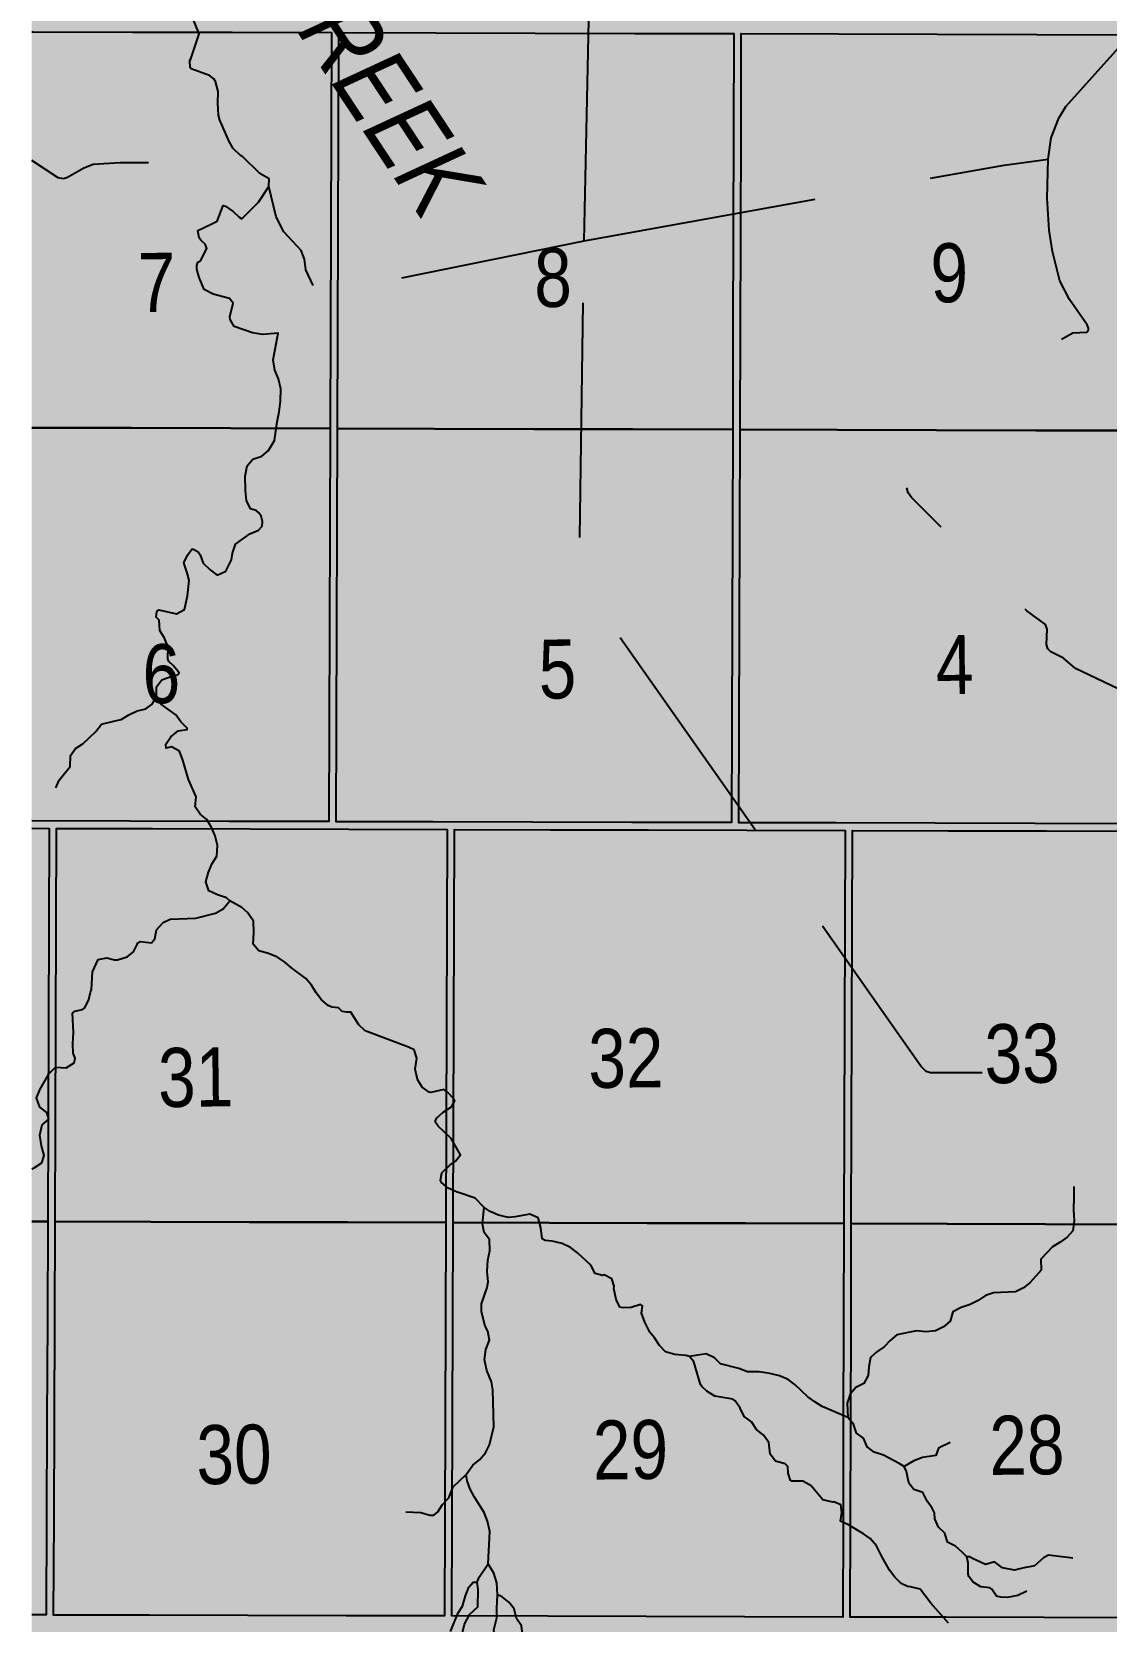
# Model space of a CAD drawing. Extents: x 399452 to 415540, y 6060435 to 6067869.
# Drawn here: x 409587.4 to 409732.7, y 6062978.8 to 6063193.7 of the extents above; entities that cross this region are included whole.
import ezdxf
from ezdxf.enums import TextEntityAlignment as Align

# ---------------------------------------------------------------- set-up
doc = ezdxf.new("R2010")
doc.units = 0
doc.header["$LTSCALE"] = 5
doc.linetypes.add('DASHED2', pattern=[9.524999999999999, 6.35, -3.175])
for name, color, linetype in [('Quarters', 8, 'Continuous'), ('RoadSeg', 57, 'DASHED2'), ('T-WATER', 160, 'Continuous'), ('T-WATER-T', 170, 'Continuous')]:
    doc.layers.add(name, color=color, linetype=linetype)
doc.layers.add('ROUTE-MAP-BACKGROUND-H', color=7, linetype='Continuous', true_color=0xf0ebff)
doc.styles.add('120', font='ARIALN.TTF', dxfattribs={"height": 13})
doc.styles.add('80LS', font='ARIALNI.TTF', dxfattribs={"height": 10})

msp = doc.modelspace()

# ---------------------------------------------------------------- hatches: boundary and pattern name
at = {"layer": 'ROUTE-MAP-BACKGROUND-H'}
h = msp.add_hatch(color=256, dxfattribs=at)
h.dxf.hatch_style = 1
h.paths.add_polyline_path([(410779.9945162105, 6062481.762458166), (410779.9945162102, 6063736.326563223), (409587.4273234793, 6063736.084940349), (409587.4273234796, 6062481.762458166)])

# ---------------------------------------------------------------- linework, layer by layer
at = {"layer": 'Quarters', "flags": 128}
for points in [[(409587.4273234794, 6063193.670782279), (409587.6335989882, 6063193.670229553), (409601.0720276068, 6063193.634221736), (409614.510708278, 6063193.598158419), (409627.9493740498, 6063193.562092429), (409627.9031555536, 6063180.183189366), (409627.8569498135, 6063166.804323525), (409627.8108294896, 6063153.425465023), (409627.7646575926, 6063140.046603254), (409614.3211810201, 6063140.082467419), (409600.8776896215, 6063140.118358885), (409587.4343397598, 6063140.154387956), (409587.4273234794, 6063140.154406743)], [(409587.4273234794, 6063140.154406743), (409587.4343397598, 6063140.154387956), (409600.8776896215, 6063140.118358885), (409614.3211810201, 6063140.082467419), (409627.7646575926, 6063140.046603254), (409627.7185688853, 6063126.667719228), (409627.6724307376, 6063113.288831921), (409627.6247587827, 6063100.100561937), (409627.5770344236, 6063086.912288445), (409614.1310749932, 6063086.940735084), (409600.6851293728, 6063086.969208596), (409587.4273234794, 6063087.004588053)], [(409587.4273234794, 6063086.005669996), (409589.7821916313, 6063085.992068596), (409589.7325289563, 6063072.796386776), (409589.6828164334, 6063059.600708865), (409589.6325004072, 6063046.22190711), (409589.5821327574, 6063032.843102179), (409587.4273234794, 6063032.856835218)], [(409587.4273234794, 6063032.856835218), (409589.5821327574, 6063032.843102179), (409589.5318404879, 6063019.464471179), (409589.4815631302, 6063006.085877375), (409589.4313408994, 6062992.707187363), (409589.3823250516, 6062979.663082387), (409587.4273234794, 6062979.675536057)]]:
    msp.add_lwpolyline(points, dxfattribs=at)
for points in [[(409682.2072400074, 6063139.901206004), (409668.7638941532, 6063139.937116161), (409655.3204980661, 6063139.973020305), (409641.8770536263, 6063140.008922067), (409628.7681254516, 6063140.043929423), (409628.8142957183, 6063153.42282341), (409628.8604185751, 6063166.801684538), (409628.9066547491, 6063180.180586146), (409628.9528756146, 6063193.559458543), (409642.0571231514, 6063193.524279829), (409655.4956906523, 6063193.488205718), (409668.934274137, 6063193.452162198), (409682.372839522, 6063193.416112258), (409682.3314317235, 6063180.037382578), (409682.2900044482, 6063166.65871983), (409682.2486320795, 6063153.279964628)], [(409736.6492998019, 6063139.755912093), (409723.2060843144, 6063139.79180533), (409709.7628196846, 6063139.827692479), (409696.3195077839, 6063139.863573542), (409683.2107158002, 6063139.89853351), (409683.2521061279, 6063153.277290937), (409683.2934466841, 6063166.656015567), (409683.334904491, 6063180.034747491), (409683.3763468652, 6063193.413479698), (409696.4803620146, 6063193.378314566), (409709.9188634651, 6063193.342260074), (409723.3573518374, 6063193.306169557), (409736.7958554045, 6063193.270109611), (409736.7591917929, 6063179.891546945), (409736.722512545, 6063166.512988278), (409736.6859160884, 6063153.134433371)], [(409682.2072400074, 6063139.901206004), (409682.1658988943, 6063126.522454903), (409682.1245403246, 6063113.143737514), (409682.0795352356, 6063099.953868925), (409682.0345115211, 6063086.764030032), (409668.5874094061, 6063086.800620168), (409655.140291525, 6063086.837237483), (409641.6953871336, 6063086.866507009), (409628.5850611037, 6063086.895016356), (409628.6304873835, 6063100.090634543), (409628.6758978423, 6063113.286189931), (409628.7220364264, 6063126.665076181), (409628.7681254516, 6063140.043929423), (409641.8770536263, 6063140.008922067), (409655.3204980661, 6063139.973020305), (409668.7638941532, 6063139.937116161)], [(409736.6492998019, 6063139.755912093), (409736.6074632939, 6063126.377568199), (409736.565640258, 6063112.999257908), (409736.5288155756, 6063099.807464032), (409736.4919726611, 6063086.615703562), (409723.0448657264, 6063086.652332447), (409709.5977440415, 6063086.688962775), (409696.1550135296, 6063086.720012859), (409683.0466298835, 6063086.750294992), (409683.0873435212, 6063099.945743919), (409683.1280432826, 6063113.141130015), (409683.1694044239, 6063126.519846361), (409683.2107158002, 6063139.89853351), (409696.3195077839, 6063139.863573542), (409709.7628196846, 6063139.827692479), (409723.2060843144, 6063139.79180533)], [(409643.4155880638, 6063032.709582086), (409630.1245157694, 6063032.74249627), (409616.8333946294, 6063032.775435188), (409603.5422502505, 6063032.808443355), (409590.5856199552, 6063032.840617772), (409590.6359539002, 6063046.219421753), (409590.6862724935, 6063059.598192728), (409590.7359886694, 6063072.793806581), (409590.7856549572, 6063085.989420655), (409603.7371986646, 6063085.955256788), (409617.0231895918, 6063085.920194717), (409630.3092283002, 6063085.885201355), (409643.5952848237, 6063085.850206321), (409643.5505811928, 6063072.658404679), (409643.5058617737, 6063059.466603269), (409643.460750804, 6063046.088094266)], [(409697.2484579199, 6063032.571266179), (409683.9574886903, 6063032.605425542), (409670.6664717851, 6063032.639580044), (409657.3756039017, 6063032.673706762), (409644.4190525662, 6063032.706994606), (409644.4642138482, 6063046.085542763), (409644.5093253741, 6063059.464054309), (409644.554078685, 6063072.655858302), (409644.5987819323, 6063085.847662498), (409657.5503465962, 6063085.814357171), (409670.8364304755, 6063085.780154898), (409684.1224643189, 6063085.745951235), (409697.4085127122, 6063085.711779276), (409697.3687302329, 6063072.519990197), (409697.3289296555, 6063059.328201213), (409697.2887015532, 6063045.949731695)], [(409751.0813362176, 6063032.432913589), (409737.7903651618, 6063032.467081885), (409724.499379622, 6063032.501248919), (409711.2084456338, 6063032.535381208), (409698.2519283043, 6063032.568679188), (409698.2921725222, 6063045.94715095), (409698.3323990221, 6063059.325619454), (409698.3721992242, 6063072.517407329), (409698.4119834643, 6063085.709199088), (409711.3635163112, 6063085.675886193), (409724.6496321577, 6063085.641710931), (409737.9357010677, 6063085.60750089), (409751.2217170565, 6063085.573319124), (409751.186851505, 6063072.38157319), (409751.1519676934, 6063059.189831045), (409751.1166608925, 6063045.811372158)], [(409643.4155880638, 6063032.709582086), (409643.3705025192, 6063019.331206832), (409643.3254317457, 6063005.952872523), (409643.2803514943, 6062992.574371818), (409643.2364113457, 6062979.530517973), (409629.9402948739, 6062979.563246782), (409616.6438295327, 6062979.59599063), (409603.3476832488, 6062979.628680617), (409590.3858481454, 6062979.660561511), (409590.4348284223, 6062992.704698835), (409590.485017013, 6063006.083391613), (409590.5353272289, 6063019.462021206), (409590.5856199552, 6063032.840617772), (409603.5422502505, 6063032.808443355), (409616.8333946294, 6063032.775435188), (409630.1245157694, 6063032.74249627)], [(409697.2484579199, 6063032.571266179), (409697.2083957995, 6063019.192807789), (409697.1683181653, 6063005.81435343), (409697.1282611314, 6062992.435802978), (409697.0891748309, 6062979.391894665), (409683.7934171981, 6062979.426114927), (409670.4972776207, 6062979.460313087), (409657.2013516183, 6062979.494553971), (409644.2398734082, 6062979.527960781), (409644.2838144103, 6062992.57185058), (409644.3288972016, 6063005.950283536), (409644.3739986935, 6063019.328657329), (409644.4190525662, 6063032.706994606), (409657.3756039017, 6063032.673706762), (409670.6664717851, 6063032.639580044), (409683.9574886903, 6063032.605425542)], [(409751.0813362176, 6063032.432913589), (409751.0462975794, 6063019.054376772), (409751.0112111095, 6063005.675836679), (409750.9761429388, 6062992.297196925), (409750.9419510494, 6062979.253168408), (409737.6460586947, 6062979.287389498), (409724.350083393, 6062979.321639501), (409711.0541877261, 6062979.355925296), (409698.0926427685, 6062979.38933786), (409698.1317256254, 6062992.433282218), (409698.1717853319, 6063005.811801918), (409698.2118635657, 6063019.190255185), (409698.2519283043, 6063032.568679188), (409711.2084456338, 6063032.535381208), (409724.499379622, 6063032.501248919), (409737.7903651618, 6063032.467081885)]]:
    msp.add_lwpolyline(points, close=True, dxfattribs=at)
at = {"layer": 'RoadSeg'}
for p, q in [((409662.1026784202, 6063165.425720179), (409662.7650381206, 6063195.219876398)), ((409637.4540234209, 6063160.40823487), (409662.1026784202, 6063165.425720179))]:
    msp.add_line(p, q, dxfattribs=at)
at = {"layer": 'RoadSeg', "flags": 128}
for points in [[(409724.8548927312, 6063176.44686934), (409725.2927935568, 6063179.317475508), (409726.3342412298, 6063181.968326394), (409727.2654820822, 6063183.552132906), (409737.9253361328, 6063195.458734061), (409740.3735955498, 6063197.072918696)], [(409603.216691052, 6063175.948819304), (409599.3904499892, 6063175.933859868), (409595.734864008, 6063175.722518891), (409594.4475928892, 6063175.229295087), (409592.2455193747, 6063173.951241776), (409591.7162908107, 6063173.806958742), (409591.0149398303, 6063173.925068192), (409587.4273234792, 6063176.254154933)], [(409662.1026784202, 6063165.425720179), (409718.9158728261, 6063175.654756656), (409724.8548927312, 6063176.44686934)], [(409726.6718347964, 6063152.095768404), (409728.2173097607, 6063152.960737616), (409730.0784272141, 6063153.066995715), (409730.3379817244, 6063153.371710581), (409730.3330644118, 6063153.604595592), (409730.156953942, 6063154.066754715), (409727.7550846189, 6063157.476179399), (409726.4365798752, 6063160.009984942), (409725.454151177, 6063163.948603295), (409724.9934545324, 6063166.833581531), (409724.7341824099, 6063171.187048397), (409724.8548927312, 6063176.44686934)], [(409715.9428135015, 6063052.944168322), (409708.9549759275, 6063052.961362145), (409708.3521041411, 6063053.148228202), (409707.6379330343, 6063053.864841668), (409663.3704284944, 6063116.906337366), (409662.6583817987, 6063117.523206513), (409661.3797468381, 6063118.194851307), (409661.1731919175, 6063118.523169543), (409661.0980670867, 6063118.921035944), (409661.394445881, 6063120.62423186), (409661.5274150406, 6063123.754810336), (409662.1026784202, 6063165.425720179)], [(409747.1788646751, 6063100.126995076), (409745.0537443583, 6063099.915336973), (409744.2188747879, 6063100.06380824), (409742.9430183842, 6063100.602202556), (409737.2583374878, 6063103.475705875), (409728.5529558066, 6063107.582503794), (409726.9591816509, 6063108.978989718), (409725.243094563, 6063109.874182334), (409724.8355744501, 6063110.264801877), (409724.6565902476, 6063110.859884645), (409724.7122605206, 6063112.924098862), (409724.4993392435, 6063113.551857035), (409721.9976850795, 6063115.394850739), (409713.1299953194, 6063123.990146022), (409706.3978343357, 6063130.734132669), (409705.9521506332, 6063131.357048539), (409705.7383616475, 6063132.017787892)]]:
    msp.add_lwpolyline(points, dxfattribs=at)
at = {"layer": 'T-WATER', "flags": 128}
for points in [[(409619.4766835021, 6063172.745378285), (409619.5076433522, 6063173.800994329), (409618.2660847448, 6063174.529079425), (409615.9793208338, 6063176.781581827), (409615.6546420762, 6063176.959104561), (409614.6622693364, 6063177.909691324), (409614.1317845454, 6063178.825684255), (409612.8452167632, 6063181.729587773), (409612.6870374882, 6063182.417058711), (409612.6061635419, 6063184.01251102), (409612.6495055994, 6063185.61669396), (409612.290245066, 6063186.924456167), (409612.0648208366, 6063187.323411887), (409611.4643178358, 6063187.757694939), (409608.9945551602, 6063188.649782981), (409608.8316512069, 6063188.832257904), (409608.790321608, 6063189.77300684), (409608.9368920776, 6063190.000828744), (409610.0800098723, 6063193.383403101), (409608.9882303077, 6063196.057583667)], [(409614.1936256559, 6063155.121015144), (409614.6674601837, 6063156.978339996), (409614.148627298, 6063157.608447364), (409611.935368309, 6063158.18050289), (409610.7316607937, 6063158.849753561), (409610.0727441685, 6063160.437646338), (409609.7579631321, 6063161.568067851), (409609.7389820655, 6063162.084856065), (409609.8842547081, 6063162.521683262), (409610.2441425715, 6063162.709404664), (409611.1078172149, 6063164.383864762), (409610.8556486811, 6063164.960245691), (409610.2664182574, 6063165.487312879), (409610.0492604679, 6063165.831090507), (409609.8754653755, 6063166.812459727), (409611.6972301858, 6063167.652509865), (409612.4995244018, 6063168.089461184), (409613.323100525, 6063170.183770156), (409613.6236242564, 6063170.073162643), (409614.651989178, 6063169.367460972), (409615.477432257, 6063168.605230112), (409615.8101837056, 6063168.402074493), (409618.0908421052, 6063170.643578451), (409619.4766835021, 6063172.745378285)], [(409625.4606600406, 6063159.353821532), (409624.4650225389, 6063161.468351807), (409624.3180362643, 6063162.909603244), (409623.8429109345, 6063164.123840914), (409621.5309233777, 6063166.622841723), (409620.4626898301, 6063168.671779934), (409619.4766835021, 6063172.745378285)], [(409616.3453504929, 6063131.644489915), (409616.2622577464, 6063133.595169812), (409616.5377542244, 6063134.985755034), (409617.3095727737, 6063135.878220605), (409618.5478616676, 6063136.31615309), (409619.4566575867, 6063137.075318633), (409620.241493531, 6063138.411838312), (409620.5908753253, 6063140.939035756), (409620.8803832598, 6063142.300222791), (409621.0825340923, 6063143.745557647), (409621.1157861553, 6063145.383069733), (409620.7858389467, 6063146.734317697), (409620.2991320469, 6063147.913043074), (409620.0831991216, 6063149.332158839), (409620.7594294995, 6063152.918855533), (409618.6238589846, 6063152.733911358), (409617.2708649869, 6063152.97999484), (409614.7737773095, 6063153.828482702), (409614.2602204562, 6063154.789721369), (409614.1936256559, 6063155.121015144)], [(409604.2920522162, 6063103.820843752), (409604.2842732173, 6063105.143448565), (409605.0245119728, 6063106.055122325), (409606.2312793836, 6063106.504844005), (409607.1344803562, 6063106.727008381), (409607.3773901951, 6063107.020861266), (409606.6070199442, 6063107.959830811), (409605.9832281102, 6063108.559095787), (409605.8270888791, 6063108.895253014), (409605.8543277921, 6063110.504219476), (409605.3743925397, 6063111.697510397), (409604.7659511744, 6063112.741074003), (409604.6428057344, 6063114.154908934), (409604.2597627602, 6063114.526234551), (409604.3347285717, 6063115.309057507), (409604.6008339218, 6063115.516070669), (409607.0035831432, 6063114.994042379), (409608.0758603147, 6063115.560702033), (409608.507730561, 6063117.407217076), (409608.7024459403, 6063119.475980955), (409608.4533347709, 6063120.519938106), (409607.9909772266, 6063121.905966002), (409608.4720530645, 6063122.915085886), (409609.053042575, 6063123.715732729), (409609.313460744, 6063123.721273332), (409609.9172240091, 6063123.389778418), (409610.2198263333, 6063122.95753384), (409610.6231527101, 6063121.861244637), (409611.5424298136, 6063120.925968918), (409612.5134311705, 6063120.235606549), (409613.6881318945, 6063120.746004855), (409614.4204162686, 6063122.287499059), (409614.5924989812, 6063123.172379208), (409614.9656774129, 6063124.405710408), (409616.8984276918, 6063125.800565874), (409618.0790329461, 6063126.311046846), (409618.6044418736, 6063126.846986736), (409618.620456311, 6063127.450737108), (409618.4304723439, 6063128.181448455), (409618.1277001829, 6063128.647185536), (409617.7747133059, 6063128.944708281), (409617.0116267147, 6063129.190555041), (409616.448238917, 6063130.321356897), (409616.3453504929, 6063131.644489915)], [(409601.654953827, 6063101.857424402), (409601.9197884405, 6063101.923055177), (409602.8506878936, 6063102.153837202), (409603.6863773103, 6063102.785983254), (409604.2920522162, 6063103.820843752)], [(409614.2128199885, 6063076.184373975), (409613.7596868274, 6063076.612196895), (409612.5219847302, 6063077.029903961), (409611.3763782025, 6063077.551964297), (409610.9606876598, 6063078.773835194), (409611.3271512622, 6063080.066250497), (409611.8040090627, 6063081.234068849), (409612.4570249292, 6063082.255318751), (409612.5604825096, 6063083.671611745), (409612.2161852367, 6063084.984375555), (409611.7174380002, 6063086.126594529), (409611.1129358184, 6063087.174103614), (409610.1823111211, 6063087.91794895), (409609.5214309189, 6063088.910229136), (409609.6383213956, 6063090.275620715), (409608.6195730408, 6063092.618698851), (409607.8724646213, 6063095.23105662), (409607.3830572463, 6063096.405431518), (409606.3337020876, 6063097.028103245), (409605.619562861, 6063096.82726382), (409605.5366883084, 6063097.362004436), (409606.2313129565, 6063098.369942655), (409607.2140504618, 6063099.159583277), (409608.4292124293, 6063099.34459422), (409608.4285804527, 6063099.51482954), (409607.6054611044, 6063100.37250454), (409606.9087105944, 6063101.340204597), (409604.9759665813, 6063102.752211925), (409604.2920522162, 6063103.820843752)], [(409590.6824878, 6063091.450158319), (409591.136996963, 6063092.50833745), (409592.6042483335, 6063094.35218111), (409592.6849556512, 6063095.819446844), (409593.3493093992, 6063096.806608813), (409594.317378468, 6063097.397422635), (409596.0989400243, 6063099.100746222), (409596.8447002262, 6063100.091733697), (409598.7249655866, 6063100.512849693), (409599.5237728442, 6063100.691732577), (409600.5653391412, 6063101.356673866), (409601.6000503043, 6063101.843792694), (409601.654953827, 6063101.857424402)], [(409601.5395200138, 6063070.016368114), (409601.6659477688, 6063070.285293487), (409601.7779246155, 6063070.523529589), (409602.0742127857, 6063070.719252517), (409603.6252265977, 6063070.504692423), (409604.0696296659, 6063071.067482933), (409604.3060187206, 6063072.259432908), (409605.2049461581, 6063073.26211574), (409606.1584401738, 6063073.728374777), (409609.5972264134, 6063073.855956166), (409612.259183247, 6063074.518545088), (409613.2971948371, 6063075.124802301), (409614.2128199885, 6063076.184373975)], [(409644.9978524702, 6063036.80389267), (409644.9469122037, 6063036.820853182), (409643.7419903519, 6063037.372546159), (409642.8232162061, 6063038.106514947), (409642.679317522, 6063038.394794029), (409642.8646772539, 6063039.423426806), (409643.9887863206, 6063040.503260654), (409644.7333818655, 6063040.994874851), (409645.388740633, 6063041.877962458), (409644.1604607601, 6063044.07861835), (409642.3893128077, 6063045.723713125), (409641.9765104294, 6063046.311009916), (409642.1455829081, 6063046.834370998), (409643.0732773342, 6063047.622856474), (409644.1803218495, 6063048.331735746), (409644.6212847984, 6063049.157541906), (409644.493209273, 6063049.412111925), (409643.7058742829, 6063050.286753726), (409643.1488485272, 6063050.712298348), (409641.3701723847, 6063050.298015857), (409641.1824093415, 6063050.326281339), (409640.2266779073, 6063051.016062721), (409639.5913072859, 6063052.045041797), (409639.2853632161, 6063053.42680528), (409639.4947958993, 6063054.947610977), (409639.1318835128, 6063056.061469966), (409638.3692811952, 6063056.415162671), (409632.5129724515, 6063058.62269286), (409631.636977531, 6063059.431015899), (409630.5937308175, 6063061.153734813), (409630.0246891188, 6063061.135097787), (409629.3835743106, 6063061.223811748), (409628.8942490942, 6063061.72148222), (409627.9977136111, 6063061.834108441), (409627.4998426067, 6063062.063169485), (409626.5899588625, 6063062.812783563), (409625.8667920125, 6063063.757716678), (409625.2359262404, 6063064.810656697), (409624.4693742896, 6063065.712010466), (409622.5459860542, 6063067.150453257), (409621.6568268751, 6063067.917273112), (409620.6339165017, 6063068.568075539), (409619.4564109311, 6063069.088176404), (409618.1393864257, 6063069.451009928), (409617.3577220597, 6063070.329457243), (409617.4439006102, 6063071.899015183), (409617.391763495, 6063073.443405843), (409616.6035789467, 6063074.639485389), (409615.8508891644, 6063075.30265107), (409614.2128199885, 6063076.184373975)], [(409587.4273234793, 6063039.968405607), (409587.7522575717, 6063040.116527049), (409588.786408751, 6063040.768185102), (409589.1009672144, 6063041.77681083), (409588.73029745, 6063043.059366711), (409588.5329892036, 6063044.533438837), (409588.8199826925, 6063045.908719175), (409589.7175894118, 6063046.67902832), (409589.4464914092, 6063047.564735377), (409588.5083605323, 6063048.312441819), (409588.0791692068, 6063049.566456411), (409588.5577131605, 6063050.745734459), (409589.7612686076, 6063052.878211889), (409590.618981639, 6063053.699429096), (409592.0730996176, 6063053.628234363), (409593.165833148, 6063054.278177042), (409593.3076259659, 6063054.923287731), (409593.0238421877, 6063055.595518085), (409592.9726148181, 6063056.886514937), (409593.0721271302, 6063058.386029384), (409592.9451728297, 6063060.990801185), (409593.2447950353, 6063061.29990257), (409594.2916719462, 6063061.50536712), (409594.5934288754, 6063061.731341181), (409595.1364221936, 6063062.85782929), (409595.3527716911, 6063063.85488459), (409595.5068645338, 6063064.189841651), (409595.6318527066, 6063066.614022642), (409596.417033125, 6063068.278178889), (409597.5867041463, 6063068.510518817), (409598.6065919772, 6063068.243029295), (409598.9999858552, 6063068.219764605), (409600.3146798516, 6063068.607736696), (409601.2012308835, 6063069.296774772), (409601.4131613933, 6063069.747515942), (409601.5395200138, 6063070.016368114)], [(409728.3587245581, 6063037.591002022), (409728.3389335623, 6063036.568525266), (409728.3385756207, 6063036.549205191)], [(409648.5988558267, 6063034.723569632), (409647.4004782582, 6063036.00395719), (409645.265951385, 6063036.714647508), (409644.9978524702, 6063036.80389267)], [(409728.3385756207, 6063036.549205191), (409728.3334161661, 6063036.282896413), (409728.2967492961, 6063034.388364916), (409728.4053781999, 6063032.945938676), (409728.1985317518, 6063031.578406397), (409727.4172798758, 6063030.749462487), (409726.4953663812, 6063030.0500425), (409725.4775577896, 6063029.416743523), (409723.8738320899, 6063027.739109192), (409723.9241975454, 6063026.276563084), (409722.456756403, 6063024.594166226), (409721.5236874289, 6063023.885058731), (409720.4355849326, 6063023.360026961), (409717.4731565134, 6063023.224309509), (409716.4161423519, 6063022.84546629), (409715.4160894364, 6063022.176621255), (409714.3116025954, 6063021.620985588), (409713.08483698, 6063021.21984545), (409711.9616997673, 6063020.652457483), (409711.6057869431, 6063019.361335415), (409710.7112978142, 6063018.615181843), (409709.6124240943, 6063018.061525057), (409708.3286022197, 6063017.959870806), (409707.0855726284, 6063018.082130638), (409704.4136324727, 6063017.513639491), (409703.4923882775, 6063016.782106732), (409702.6927196236, 6063015.928241811), (409701.7119700605, 6063015.238956618), (409700.8310504296, 6063014.47605678), (409700.6126429353, 6063013.212280955), (409700.5211341431, 6063012.03431084), (409699.9337422044, 6063010.96913777), (409698.8768514221, 6063010.397447837), (409698.1042485047, 6063009.515744908), (409697.6844231603, 6063008.300820387), (409697.7956129083, 6063006.357365016)], [(409646.1738742508, 6062998.666036155), (409647.0677308441, 6062999.913215909), (409648.0169870022, 6063000.662394635), (409648.7909606452, 6063001.570566427), (409649.3093635725, 6063002.68156371), (409649.9318460443, 6063005.095649525), (409649.7649266688, 6063010.076663869), (409649.6041348925, 6063011.200384095), (409648.9536036439, 6063012.698004848), (409648.635139438, 6063014.136224258), (409648.8184525889, 6063015.544887976), (409649.3051401037, 6063016.81972245), (409649.0874652575, 6063018.046293916), (409648.7376339521, 6063018.699120048), (409648.2596386118, 6063020.640825726), (409648.2620858112, 6063021.735707436), (409649.0233557855, 6063023.925690795), (409649.1623950987, 6063024.718899622), (409648.9982877514, 6063026.099738142), (409649.1170768897, 6063027.614857555), (409649.3581337621, 6063028.879040179), (409649.3155991478, 6063030.421182313), (409648.6080720186, 6063031.369294451), (409648.3781308595, 6063032.546441985), (409648.5988558267, 6063034.723569632)], [(409676.3731064619, 6063014.611697335), (409675.8827731459, 6063014.730337022), (409674.387650108, 6063014.883437492), (409673.1172548181, 6063015.237728273), (409672.3134874575, 6063016.08176679), (409671.6574166713, 6063017.104695057), (409671.0113422556, 6063017.912271881), (409670.3283216951, 6063019.239069487), (409669.8854703081, 6063020.470498919), (409670.0248804058, 6063021.431997729), (409669.759828161, 6063021.63273709), (409668.4916143914, 6063021.225065196), (409667.4166738293, 6063021.173040511), (409666.9440107995, 6063021.259886653), (409666.4536829052, 6063022.316398766), (409666.157312553, 6063023.787184901), (409666.2021015611, 6063024.096287477), (409665.8503802446, 6063025.123506288), (409664.8204177475, 6063025.650989242), (409664.6102836457, 6063025.569209308), (409663.619965965, 6063025.819501399), (409663.0088201608, 6063026.958671978), (409661.2430110914, 6063028.620859913), (409660.2938900181, 6063029.357993546), (409659.1433666648, 6063029.864123848), (409657.7902916933, 6063030.190293983), (409656.8651951702, 6063030.301978098), (409656.4598459039, 6063030.522565578), (409656.2637308485, 6063031.991612264), (409655.8861638992, 6063033.362416955), (409654.7875250269, 6063033.826084175), (409652.7940890689, 6063033.464219508), (409651.8861028379, 6063033.385296828), (409650.5466891074, 6063033.692809374), (409649.4303659899, 6063034.188294721), (409648.5988558267, 6063034.723569632)], [(409697.7956129083, 6063006.357365016), (409694.3163079881, 6063007.83924676), (409693.3108578029, 6063008.465556512), (409692.3623218363, 6063009.174273252), (409690.6468496835, 6063010.777052172), (409689.6984972305, 6063011.478287632), (409688.5325608262, 6063011.995386102), (409687.2139496041, 6063012.303389885), (409685.8027125816, 6063012.514879706), (409684.2141427715, 6063012.518596126), (409683.0529437142, 6063012.990461647), (409680.5781937857, 6063013.613453391), (409679.7429278801, 6063014.426640914), (409678.6409580449, 6063014.962081011), (409676.3731064619, 6063014.611697335)], [(409711.3813570644, 6062978.575497965), (409709.0047062022, 6062981.265337062), (409707.5687596163, 6062983.164953039), (409706.2573934242, 6062983.488192675), (409705.8583070366, 6062983.493323307), (409704.981907133, 6062983.908600159), (409704.1343402997, 6062984.766897046), (409703.3967840284, 6062985.704936909), (409702.317343042, 6062987.649608539), (409701.6449673603, 6062989.010691334), (409700.7891857866, 6062989.995480038), (409699.9193192234, 6062990.649143524), (409697.8510921752, 6062991.834434547), (409696.7681789808, 6062992.362705736), (409696.9566321931, 6062993.516192066), (409696.8540901808, 6062994.56547039), (409695.9020165379, 6062994.981054037), (409695.7311369801, 6062994.922759082), (409694.4121988463, 6062995.245840501), (409692.8164209672, 6062997.10253951), (409691.7065154837, 6062997.749379789), (409690.2064629153, 6062997.771898157), (409690.035031742, 6062997.832727665), (409689.7104065366, 6062998.828346941), (409689.6654929222, 6062999.740760489), (409689.325747358, 6063000.081752773), (409687.9828487452, 6063000.468641039), (409687.2775527455, 6063001.399786418), (409687.1056111303, 6063002.982790829), (409686.3540087091, 6063003.958391164), (409685.4423407363, 6063004.715143745), (409684.7594610571, 6063005.752667372), (409683.7784466036, 6063006.47966733), (409683.2013851797, 6063007.615736683), (409682.5306486215, 6063008.615683497), (409682.2482391562, 6063008.833074432), (409679.8042468242, 6063009.244908869), (409678.7200551061, 6063009.928219448), (409678.0456129903, 6063010.549902961), (409677.864389515, 6063010.814732931), (409676.9718473859, 6063013.899595732), (409676.3731064619, 6063014.611697335)], [(409705.4106466408, 6062999.73094372), (409704.7307593324, 6063000.155873914), (409702.5807731506, 6063001.269514013), (409701.3562474545, 6063001.694725891), (409700.3926165476, 6063002.401307612), (409699.9000509362, 6063003.567465483), (409698.9427430397, 6063004.242008196), (409698.5497816676, 6063005.438546518), (409697.7956129083, 6063006.357365016)], [(409711.6249585544, 6063002.990202747), (409710.0354240288, 6063002.201633215), (409709.6655170289, 6063001.227870868), (409707.8956182136, 6063000.942350747), (409706.7130639566, 6063000.506185168), (409705.4106466408, 6062999.73094372)], [(409638.0042362724, 6062993.629455916), (409640.0164529337, 6062993.530290451), (409641.2496856773, 6062993.143100529), (409641.8050843413, 6062993.171358817), (409642.3162013123, 6062993.61284408), (409642.9712941938, 6062994.60374339), (409643.8156231612, 6062995.49259384), (409644.3928528061, 6062996.965959896), (409646.1738742508, 6062998.666036155)], [(409649.1419565972, 6062986.556391675), (409649.376304996, 6062990.957479138), (409649.0687875904, 6062992.324048268), (409648.5851756378, 6062993.51495164), (409647.3028890978, 6062995.57840948), (409646.7176187735, 6062996.653812209), (409646.2875040908, 6062997.81741416), (409646.1738742508, 6062998.666036155)], [(409713.8813985855, 6062987.545633225), (409713.2579328873, 6062988.172095608), (409712.345774557, 6062988.953427231), (409711.2565478123, 6062989.511852859), (409710.8862672689, 6062990.708863301), (409710.0522411321, 6062991.55423621), (409709.5301393406, 6062992.681963463), (409709.4932418299, 6062993.479198506), (409709.2029203865, 6062994.089714183), (409708.5012098686, 6062995.030419048), (409707.9384900098, 6062996.206474792), (409706.706443979, 6062996.625907344), (409706.1944012572, 6062997.2603392), (409705.9927472651, 6062997.693013847), (409705.696209827, 6062999.07679433), (409705.4106466408, 6062999.73094372)], [(409728.2024034473, 6062987.359472419), (409724.9306988925, 6062987.743146881), (409724.2286912382, 6062987.388574963), (409723.013471812, 6062986.325815068), (409721.3953969923, 6062986.009346114), (409720.3137884415, 6062985.726490973), (409718.6872145993, 6062986.01876955), (409717.6024276249, 6062986.826854489), (409716.3747491302, 6062986.472978673), (409714.657604607, 6062987.319460715), (409714.2526050013, 6062987.519108405), (409714.0798251313, 6062987.531449993), (409714.0608813814, 6062987.532792811), (409713.8813985855, 6062987.545633225)], [(409647.6482829715, 6062984.113352448), (409647.9221648328, 6062984.782551745), (409649.1419565972, 6062986.556391675)], [(409650.4085844249, 6062982.369132446), (409650.3280015964, 6062984.014507669), (409649.9235988657, 6062985.309119268), (409649.1419565972, 6062986.556391675)], [(409721.9786204468, 6062982.88792406), (409720.7636624848, 6062982.279023945), (409719.3356825481, 6062982.008043895), (409718.4610078076, 6062982.05836418), (409717.9015542446, 6062982.230468897), (409717.2376336773, 6062983.171932478), (409716.9603675979, 6062983.323201351), (409715.7663344541, 6062983.45594302), (409714.7282810724, 6062984.102428014), (409714.1414297347, 6062984.880909583), (409714.054058352, 6062985.181683452), (409714.0514052666, 6062986.715179384), (409713.8813985855, 6062987.545633225)], [(409643.574359973, 6062970.769853232), (409643.7624833216, 6062971.565972621), (409644.1652978922, 6062972.687846114), (409644.7852865004, 6062973.636425982), (409644.7212489902, 6062975.119498818), (409645.4602996816, 6062976.072363215), (409645.7171768876, 6062976.554070177), (409645.7292127017, 6062977.456255768), (409645.9631874001, 6062978.417825712), (409646.64840639, 6062979.787486783), (409647.7288605617, 6062980.783183692), (409647.7842460381, 6062983.091200727), (409647.6482829715, 6062984.113352448)], [(409644.0500474502, 6062977.450590134), (409645.0679123665, 6062979.952097589), (409645.6657930995, 6062980.871854137), (409646.092043411, 6062982.236260008), (409646.5498480432, 6062983.444374817), (409647.1034623384, 6062984.121198965), (409647.6482829715, 6062984.113352448)], [(409646.252338597, 6062958.230769364), (409647.0685094621, 6062959.67118015), (409647.7454857809, 6062960.607663955), (409648.2827801007, 6062961.719045023), (409649.019400278, 6062964.286692208), (409648.9385982432, 6062965.663502527), (409649.0426607993, 6062967.157554813), (409648.9623571185, 6062968.228055118), (409649.0509108945, 6062968.619390409), (409650.1298272003, 6062970.62479519), (409650.3276769648, 6062972.156659447), (409650.4250909734, 6062973.605136937), (409649.9215936739, 6062977.649050378), (409650.3063420742, 6062979.288668693), (409650.293965818, 6062980.555383333), (409650.4085844249, 6062982.369132446)], [(409653.9089498005, 6062976.011072656), (409653.6486943507, 6062978.218151533), (409652.9691829942, 6062979.183841546), (409652.6628522431, 6062980.491785037), (409651.9428511272, 6062981.403751059), (409651.037375277, 6062982.134205589), (409650.4085844249, 6062982.369132446)]]:
    msp.add_lwpolyline(points, dxfattribs=at)

# ---------------------------------------------------------------- texts
at = {"layer": 'RoadSeg', "style": '120'}
for s, p in [('7', (409601.8018041209, 6063155.782281426)), ('8', (409655.4086198751, 6063156.443089319)), ('9', (409709.005713509, 6063157.071854242)), ('6', (409602.4510390814, 6063102.87914043)), ('5', (409656.0194071761, 6063103.517666303)), ('4', (409709.7196432739, 6063104.105566201)), ('32', (409662.7273707088, 6063050.895414785)), ('33', (409716.3093194171, 6063051.52400204)), ('31', (409604.5531436188, 6063048.312287017)), ('30', (409609.7411828343, 6062997.331130319)), ('29', (409663.3601524715, 6062997.960151853)), ('28', (409716.9572460901, 6062998.58891677))]:
    msp.add_text(s, height=7.974496152228712, rotation=0.6721245568344663, dxfattribs=at).set_placement(p)
at = {"layer": 'T-WATER-T', "style": '80LS'}
msp.add_text('GOLD CREEK', height=9.974803135738485, rotation=303.5065929206908, dxfattribs=at).set_placement((409619.7470240606, 6063199.023525471), align=Align.CENTER)

doc.saveas('drawing.dxf')
